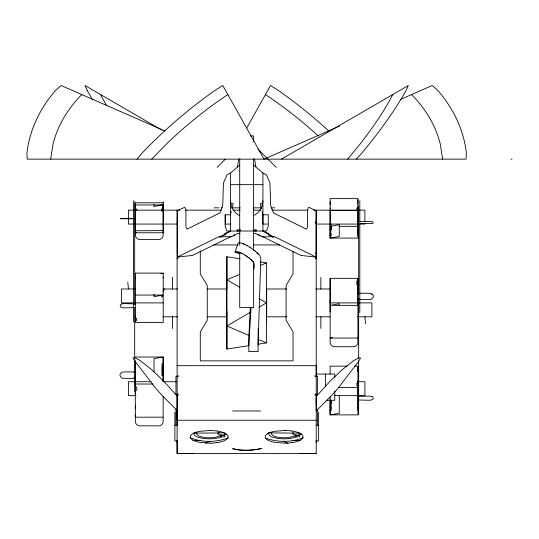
<?xml version="1.0" encoding="UTF-8"?>
<svg xmlns="http://www.w3.org/2000/svg" width="539" height="539" viewBox="0 0 539 539"><rect width="100%" height="100%" fill="white"/><g stroke="black" fill="none" stroke-linecap="round" stroke-linejoin="round"><path stroke-width="0.81" d="M135.343 386.268L135.336 360.834M135.377 231.372L135.377 232.309M163.162 396.475L163.122 421.922A4.649 4.514 0 0 1 160.454 425.433A4.629 4.494 0 0 1 158.587 425.844L139.756 425.837A4.629 4.494 0 0 1 137.917 425.372A4.649 4.514 0 0 1 135.356 421.781L135.336 414.383M135.336 408.791L135.336 405.429M163.196 204.584L163.196 232.767L135.377 232.767L135.377 204.503M163.162 381.572L163.162 357.02L135.336 357.02M163.196 291.727L163.196 290.595M177.109 440.922L177.109 453.488L316.225 453.4M249.139 345.6L226.899 349.083L226.899 311.603M226.899 289.403L226.899 256.712L240.077 258.774M262.136 211.598L262.931 214.791L262.931 224.069L267.378 224.069M266.434 322.504L266.434 322.807M266.434 320.227L266.434 319.728M261.738 236.237L300.836 255.419L316.11 257.116L316.11 210.749L308.679 207.205L307.466 209.88L307.466 227.007L306.462 229.183L273.576 212.999L270.679 205.763L269.945 183.004L266.354 174.744L262.931 173.059L253.566 165.035M316.225 442.613L316.225 440.963M316.231 410.765L316.225 394.501L317.383 394.501L317.383 376.161L316.225 376.161L316.225 365.685L177.109 365.685M330.131 396.556L330.131 414.882L357.957 414.882L357.95 385.958M330.131 312.014L330.131 278.34L357.957 278.34L357.95 280.556M330.131 208.384L330.131 207.939M330.131 204.766L330.131 201.593M330.131 278.34L330.131 342.184A4.649 4.514 0 0 0 332.839 346.314A4.629 4.494 0 0 0 334.706 346.725L353.537 346.718A4.629 4.494 0 0 0 356.164 345.769A4.649 4.514 0 0 0 357.936 342.656L357.957 278.34L357.957 305.364L330.131 305.364L339.267 303.801L339.267 305.478M330.151 300.445L330.151 302.898L371.87 302.898L371.87 316.811L357.458 316.811M357.95 209.57L357.957 238.09L330.131 238.09L330.131 198.621L357.957 198.621L357.936 203.216A4.649 4.514 0 0 1 357.741 204.133M258.087 345.108L260.788 257.824L259.522 255.082L254.954 250.864M357.957 288.85L357.95 285.232M258.161 328.925L258.087 351.59L248.809 351.59L248.816 337.677L250.298 307.452M135.377 315.463L135.377 317.895M248.809 345.068L251.026 307.91M357.957 230.544L357.93 231.056A4.649 4.635 0 0 1 357.741 231.999M135.336 386.847C137.405 385.688 137.553 391.503 135.343 390.438M253.606 269.5C256.901 260.977 248.129 257.541 242.597 253.653M262.931 173.059L262.931 231.022L268.227 233.623L268.152 234.768L273.596 237.436L273.671 236.298L316.11 257.116M357.95 385.621L356.831 385.58L356.798 383.303L357.95 383.283M262.931 200.838L262.001 206.302L260.714 209.071A16.305 16.305 0 0 1 254.226 215.263M357.95 209.388L356.831 209.368L356.798 208.108L357.95 208.094M50.7 159.146L53.065 143.92A196.196 137.216 8.4 0 1 80.58 95.767L81.888 94.601M331.101 223.833L330.131 230.503M219.986 236.762L225.134 234L225.322 232.902M162.589 207.542L161.99 211.328L163.196 204.14M162.859 204.854L161.99 210.163L162.994 204.497M237.409 166.915L238.777 159.146M330.737 223.82L330.131 227.33L331.276 227.094L331.276 229.156L330.131 229.358M330.131 233.677L331.337 226.953L330.131 235.658M330.131 410.489L331.337 403.543L331.337 400.315L330.131 406.905L331.276 406.628L331.276 410.361L330.131 410.563M163.162 363.879L161.956 370.805L161.956 375.845L163.162 369.478M162.441 294.84L161.99 297.097L161.99 295.426M177.109 442.613L177.594 440.383M193.669 433.12C194.107 437.351 200.043 437.655 203.311 438.436C209.381 439.144 215.782 439.069 221.542 436.833M268.402 433.12C268.84 437.351 274.775 437.655 278.043 438.436C284.114 439.144 290.508 439.069 296.275 436.833M231.258 211.598L230.47 214.791L230.47 231.022L225.134 234M232.053 208.398L233.246 203.594L230.214 203.594M177.533 222.466L177.109 224.069L128.417 224.069L128.417 210.156L179.622 210.156M135.343 391.011L135.336 394.683M392.655 94.601L392.116 95.767A196.196 50.922 -42.9 0 1 360.173 143.92L347.709 159.146M135.377 321.042L135.377 322.524L163.196 322.524L163.196 273.098L135.377 273.098L135.377 322.524M357.95 382.919L357.957 380.561M316.231 398.813L316.225 404.87M246.747 127.965L270.531 85.512L278.292 90.384A221.32 97.35 38.1 0 1 328.777 131.031M136.98 159.146L142.464 152.699A221.32 97.35 -38.1 0 1 215.027 90.384L222.782 85.512L264.043 159.146L339.678 126.032M316.231 396.522L329.996 381.262L341.894 369.949L353.746 360.571L359.149 357.815L360.564 358.105L358.192 362.013L337.623 388.787L331.478 395.714L316.231 410.907M356.427 159.146L362.174 152.699A221.32 57.444 -42.9 0 0 406.11 90.384L408.313 85.512L281.446 159.146M357.95 207.892L357.957 206.592M151.749 159.146L166.571 143.92A196.196 86.294 -38.1 0 1 226.03 95.767L227.876 94.601M217.156 167.346L225.349 159.146M223.887 435.492L224.487 434.906A4.521 1.523 0 0 0 226.649 434.063M301.591 433.78A4.521 1.523 0 0 1 299.219 434.906L298.566 435.525M231.655 236.237L192.558 255.419L177.284 257.116L177.284 210.749L184.715 207.205L185.928 209.88L185.935 227.007L186.932 229.183L219.824 212.999L222.722 205.763L223.449 183.004L227.047 174.744L230.47 173.059L239.835 165.035M221.091 435.013L220.673 435.337A12.538 4.224 0 0 1 210.54 437.762L208.054 437.756A12.538 4.224 0 0 1 196.762 433.76A12.687 4.278 0 0 1 196.89 432.925M295.406 435.337L295.823 435.013M250.615 312.135L226.899 325.994L248.944 335.42M259.246 307.095L266.434 302.898L259.246 298.7M177.284 257.116L219.723 236.298L219.804 237.436L225.248 234.768L225.167 233.623L230.47 231.022M224.884 234.29L226.245 233.623L225.167 233.623M233.158 235.496L234.66 234.761M228.388 437.783C216.355 442.539 201.903 442.714 189.984 437.587M303.12 437.783C291.498 442.519 277.868 442.391 266.071 438.322M205.42 443.368L209.947 441.239M400.666 99.317L432.19 85.512L437.742 90.384A221.32 154.794 -8.4 0 1 466.37 152.699L466.107 159.146L27.213 159.146L26.95 152.699A221.32 154.794 8.4 0 1 55.578 90.384L61.129 85.512L164.981 130.997M239.821 274.277L226.899 279.808L239.835 287.361M260.35 265.498L266.434 262.897L266.434 342.898L258.194 344.185M121.457 218.403L135.377 218.376M163.196 204.618L154.06 206.558L154.06 204.396M162.057 204.705L163.196 204.51M330.131 233.636L331.276 233.434L331.276 235.496L330.131 235.698M160.939 273.489L163.196 273.421M330.131 337.993L332.388 337.67M163.162 363.764L162.023 363.96L162.023 369.781M224.487 434.906L223.698 435.013A4.521 1.523 0 0 1 217.924 433.78L217.884 433.484A4.514 1.523 0 0 1 219.279 432.46M299.219 434.906L298.431 435.013A4.521 1.523 0 0 1 292.657 433.78L292.616 433.484A4.514 1.523 0 0 1 293.459 432.669M316.225 376.599L315.079 376.667L315.079 375.575M316.225 394.063L315.079 394.13L315.079 395.222M177.601 440.922L174.872 440.976L174.872 412.247M192.888 440.592L200.623 440.43M210.163 430.459L199.673 431.321A19.006 6.407 0 0 0 194.377 432.83M285.057 430.459L274.56 431.321A19.006 6.407 0 0 0 267.344 433.828M193.811 433.14L224.561 432.905M121.457 218.436L120.305 218.672L121.464 218.672M357.957 293.661L359.695 293.654L359.695 293.236L368.386 293.229A3.477 0.829 0 0 1 371.863 294.065M135.377 307.58L124.947 307.863A3.477 0.552 0 0 1 121.47 307.311C119.806 307.19 119.853 304.299 121.457 304.164A3.477 0.559 0 0 1 124.94 303.605L135.377 303.888M250.345 135.963L253.62 135.963L253.62 141.851M510.932 159.146L512.05 159.146M230.47 184.655L262.931 184.655M163.196 201.802L163.155 235.489A4.649 4.649 0 0 1 160.487 239.107A4.629 4.629 0 0 1 158.628 239.532L139.79 239.525A4.629 4.629 0 0 1 137.95 239.046A4.649 4.649 0 0 1 135.39 235.341L135.377 202.792L163.196 202.792M262.439 203.594L260.155 203.594L261.341 208.398M135.377 204.948L163.196 204.948M214.199 207.838L219.043 207.838M221.327 207.838L222.216 207.838M231.959 207.838L240.239 207.838M253.498 207.838L261.206 207.838M271.205 207.838L274.836 207.838M185.49 210.156L221.522 210.156M233.259 210.156L240.145 210.156M253.37 210.156L260.91 210.156M271.804 210.156L307.863 210.156M313.705 210.156L364.91 210.156L364.91 221.617M357.957 210.365L330.131 210.365L330.131 238.09L339.267 236.486L339.267 224.736L330.131 226.34L331.768 226.34M262.931 214.791L268.254 214.791L268.254 226.387L266.475 231.022L226.932 231.022L225.167 226.387L225.167 214.791L230.47 214.791L230.47 173.059M133.632 218.767L121.457 218.713M133.632 218.74L135.377 218.74M177.284 220.02L177.446 218.861M357.957 221.603L369.215 221.462L373.028 221.967L373.028 223.22L371.196 223.611L357.957 223.577M177.109 221.751L177.803 221.751M315.524 221.751L316.218 221.751M230.47 224.069L225.282 224.069L225.282 214.791M364.91 224.069L316.218 224.069L315.578 221.67M339.132 226.34L357.957 226.34M240.522 229.863L237.194 229.863L237.194 231.022M253.829 229.863L256.321 229.863L256.321 231.022L253.829 230.78M237.194 230.78L240.522 230.78M240.111 233.508L237.638 233.508L231.581 236.762L220.815 236.762M253.283 233.508L255.756 233.508L261.819 236.762L273.408 236.762L262.931 231.022M267.155 233.623L268.227 233.623M213.66 244.935L237.894 244.935M253.768 244.935L279.667 244.935M177.284 252.481L177.446 253.64M316.11 252.481L315.948 253.64L315.524 253.64M177.109 258.848L177.803 258.848L177.803 257.197M135.868 288.985L121.464 288.985L121.464 302.898L163.196 302.898M177.459 288.985L163.196 288.985L164.846 289.261M207.461 288.985L226.67 288.985L226.67 316.811L207.461 316.811M286.714 288.985L266.664 288.985L266.664 316.811L286.708 316.811M315.861 288.985L330.164 288.985M135.377 295.062L163.196 295.062L154.06 296.652L154.06 294.213M357.957 299.152L359.648 299.152L359.695 299.576L368.38 299.576A3.477 0.829 0 0 0 371.87 298.741C372.799 297.926 373.884 297.245 373.028 294.665L371.87 294.638L371.87 294.065M177.459 316.811L163.162 316.811M315.861 316.811L330.131 316.811M330.131 338.054L357.957 338.054M347.318 366.143L330.131 366.143L330.131 373.992M354.682 366.143L357.957 366.143L357.936 370.805A4.649 4.581 0 0 1 357.741 371.735M316.225 374.053L334.773 374.046L334.773 377.327M177.109 376.161L175.95 376.161L175.95 394.501L177.109 394.501L177.109 420.258L316.225 420.258M135.336 377.927L133.652 377.927L133.598 378.358L124.913 378.358A3.477 0.842 0 0 1 121.437 377.516C119.557 376.485 119.476 373.77 121.423 372.766A3.477 0.835 0 0 1 124.907 371.923L133.598 371.923L133.598 372.355L135.336 372.355M151.082 381.733L128.417 381.733L128.417 395.639L135.976 395.639M163.674 381.733L176.273 381.733M357.357 381.733L364.91 381.733L364.91 395.639L334.584 395.639M135.336 384.024L152.524 384.024M338.317 387.393L357.957 387.393M357.957 396.394L368.38 396.118A3.477 0.539 0 0 1 371.863 396.657M326.27 400.282L334.773 400.282L334.773 391.267M177.109 409.391L175.95 409.391L175.95 425.231M232.754 410.981L260.58 410.981M135.336 417.186L163.162 417.186M174.872 425.345L177.392 425.345M316.097 425.345L318.623 425.345M316.218 258.848L315.524 258.848L315.524 257.197M357.957 399.965L368.386 400.241A3.477 0.539 0 0 0 371.87 399.702C372.55 399.123 373.958 399.237 373.028 397.048L371.87 396.657M193.339 453.42L177.109 453.4L177.109 210.156M135.377 232.349L136.535 232.578L135.377 232.767M299.994 453.42L316.225 453.488L316.218 210.156M268.415 432.898L299.947 433.14M210.163 443.199L199.673 442.337A19.006 6.407 0 0 1 194.377 440.781A18.831 6.347 0 0 1 191.102 438.672M292.866 440.43L300.6 440.592M315.894 440.922L318.623 440.976L318.623 412.247M135.377 318.279L136.535 318.3L136.535 320.638L135.377 320.692M177.109 376.599L178.247 376.667L178.247 375.575M177.109 394.063L178.247 394.13L178.247 395.222M357.95 284.666L356.831 284.659L356.798 281.156L357.95 281.068M239.714 253.128L237.227 252.791L238.454 252.09L241.074 252.912M260.667 261.994L266.434 262.897M238.137 252.683L235.017 252.104L238.299 242.752L241.519 243.035L247.388 245.723M239.815 253.498L235.017 252.104L235.489 251.41L236.506 251.289L242.9 253.835M243.035 243.749L244.969 244.504M258.073 339.321L266.434 342.898M283.386 441.239L287.914 443.368M257.979 234.391L260.236 235.496M162.01 130.209L85.007 85.512L87.203 90.384M247.084 245.541L249.988 247.28M265.437 94.601L267.283 95.767A196.196 86.294 38.1 0 1 318.441 136.104M249.779 247.158L255.291 251.134M245.023 255.102L249.638 258.437M411.432 94.601L412.739 95.767A196.196 137.216 -8.4 0 1 440.255 143.92L442.62 159.146M177.358 410.657L162.111 395.471L155.96 388.545L135.397 361.77L133.025 357.862L134.433 357.573L139.844 360.328L151.695 369.7L163.593 381.019L177.358 396.28L177.311 425.722M257.911 149.087L276.177 167.346M256.955 252.555L258.282 253.95M250.783 259.421L252.373 261.381M100.665 94.601L101.204 95.767A196.196 50.922 42.9 0 0 106.628 105.57M254.549 159.146L255.917 166.915M268.072 232.902L268.26 234M364.91 316.811L365.516 323.737M127.81 282.059L128.417 288.985M230.47 200.838L231.393 206.302L232.686 209.071A16.305 16.305 0 0 0 236.634 213.612A16.157 16.157 0 0 0 239.175 215.263M135.377 206.713L135.397 207.192A4.649 4.325 0 0 0 137.162 210.176M135.377 277.208L135.397 277.706A4.649 4.528 0 0 0 135.585 278.629M163.196 231.157L163.196 230.611L135.377 230.786M359.809 200.656L359.809 221.873M359.809 223.166L359.809 312.62M358.651 205.817L358.651 294.281M358.651 298.552L358.651 358.725M358.651 360.786L358.651 414.329M357.957 199.551L357.957 235.658M357.957 367.066L357.957 410.489M339.267 395.309L339.267 413.292L330.131 414.882L330.131 399.992M325.495 374.053L325.495 386.348M320.86 277.396L320.86 288.985M320.86 316.811L320.86 328.399M317.383 409.391L317.383 425.231M293.034 251.558L293.034 273.92L286.081 285.508L286.081 320.287L293.034 331.883L293.034 360.861L200.292 360.861L200.292 331.883L207.252 320.287L207.252 285.508L200.292 273.92L200.292 250.729M253.62 158.675L253.62 250.345M253.62 261.28L253.62 307.533L239.707 307.533L239.707 252.03M239.707 158.668L239.707 245.299M226.899 256.712L226.899 349.083M172.473 277.275L172.473 288.985M172.473 316.811L172.473 328.52M163.162 381.7L163.162 357.02L154.026 358.583L154.026 371.849M135.336 363.879L135.336 416.276M134.676 201.741L134.676 304.589M134.676 307.223L134.676 358.166M134.676 359.452L134.676 391.354M133.517 200.899L133.517 321.884M92.728 99.87A221.32 57.444 42.9 0 1 87.21 90.384M292.084 442.613A18.98 6.394 0 0 0 301.631 439.238A18.838 6.347 0 0 0 299.98 433.376M292.084 431.011A18.98 6.394 0 0 1 299.98 433.329M292.138 442.593A18.838 6.347 0 0 1 285.104 443.179L274.56 442.337A19.006 6.407 0 0 1 267.344 439.784A18.831 6.347 0 0 1 265.99 438.672M285.104 430.493A18.838 6.347 0 0 1 292.138 431.079M265.97 438.645A19.006 6.407 0 0 1 265.97 434.966A18.831 6.347 0 0 1 267.344 433.888M225.093 433.376A18.838 6.347 0 0 1 225.093 440.302A18.98 6.394 0 0 1 217.197 442.613M217.251 442.593A18.838 6.347 0 0 1 210.217 443.179M210.217 430.493A18.838 6.347 0 0 1 217.251 431.079M191.076 438.645A19.006 6.407 0 0 1 190.368 436.172M217.197 431.011A18.98 6.394 0 0 1 225.093 433.329M190.395 436.213A18.831 6.347 0 0 1 194.377 432.891M295.392 435.33A12.538 4.224 0 0 1 285.272 437.762L282.786 437.756A12.538 4.224 0 0 1 271.494 433.76A12.687 4.278 0 0 1 271.622 432.925A12.538 4.224 0 0 1 271.851 432.534M163.196 206.74A4.649 4.325 0 0 1 161.296 210.257M163.196 277.235A4.649 4.528 0 0 1 163.162 277.854M261.644 448.475C252.232 450.692 242.011 451.392 232.639 448.67C242.152 450.941 252.124 450.368 261.644 448.475M297.959 435.451L297.515 435.438A2.257 0.761 0 0 0 295.379 435.95A2.257 0.761 0 0 0 296.113 436.792L296.861 436.927A2.257 0.761 0 0 0 299.563 436.516A2.257 0.761 0 0 0 298.741 435.559L297.959 435.451M223.227 435.451L222.782 435.438A2.257 0.761 0 0 0 220.653 435.95A2.257 0.761 0 0 0 221.381 436.792L222.135 436.927A2.257 0.761 0 0 0 224.83 436.516A2.257 0.761 0 0 0 224.008 435.559L223.227 435.451"/></g></svg>
